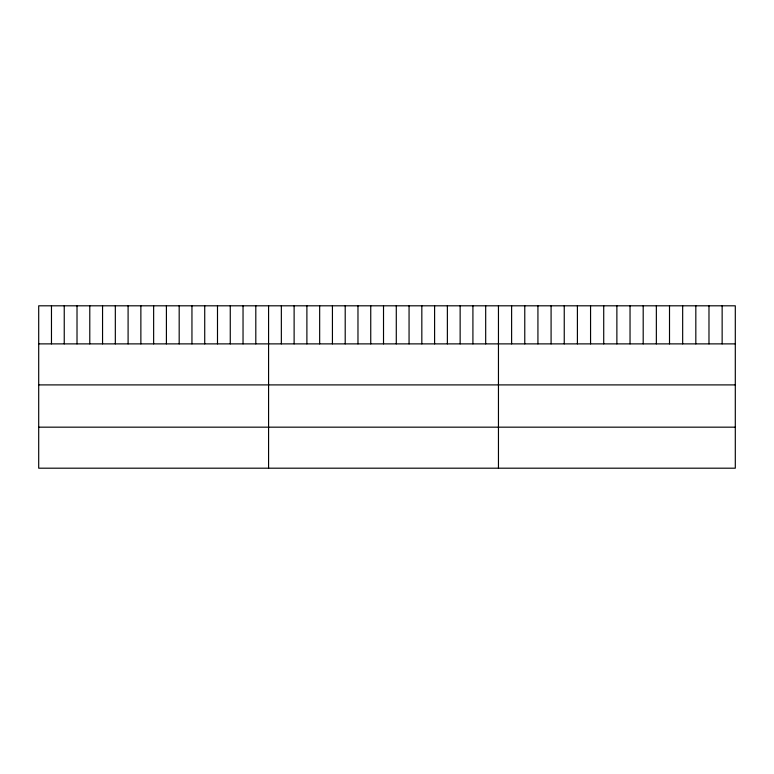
<?xml version="1.0" encoding="UTF-8"?>
<svg xmlns="http://www.w3.org/2000/svg" width="774" height="774" viewBox="0 0 774 774"><rect width="100%" height="100%" fill="white"/><g stroke="black" fill="none" stroke-linecap="round" stroke-linejoin="round"><path stroke-width="1.16" d="M735.3 343.879L735.3 468.193L38.7 468.193L38.7 305.807L735.3 305.807L735.3 343.879L38.7 343.879M38.7 384.901L735.3 384.901M38.7 427.171L735.3 427.171M722.142 305.807L722.142 343.879M708.984 305.807L708.984 343.879M695.826 305.807L695.826 343.879M682.668 305.807L682.668 343.879M669.51 305.807L669.51 343.879M656.352 305.807L656.352 343.879M643.194 305.807L643.194 343.879M630.036 305.807L630.036 343.879M616.878 305.807L616.878 343.879M603.72 305.807L603.72 343.879M590.562 305.807L590.562 343.879M577.404 305.807L577.404 343.879M564.246 305.807L564.246 343.879M551.088 305.807L551.088 343.879M537.93 305.807L537.93 343.879M524.772 305.807L524.772 343.879M511.614 305.807L511.614 343.879M498.456 305.807L498.456 468.193M485.685 305.807L485.685 343.879M472.914 305.807L472.914 343.879M460.143 305.807L460.143 343.879M447.372 305.807L447.372 343.879M434.601 305.807L434.601 343.879M421.83 305.807L421.83 343.879M409.059 305.807L409.059 343.879M396.288 305.807L396.288 343.879M383.517 305.807L383.517 343.879M370.746 305.807L370.746 343.879M357.975 305.807L357.975 343.879M345.204 305.807L345.204 343.879M332.433 305.807L332.433 343.879M319.662 305.807L319.662 343.879M306.891 305.807L306.891 343.879M294.12 305.807L294.12 343.879M281.349 305.807L281.349 343.879M268.578 305.807L268.578 468.193M255.807 305.807L255.807 343.879M243.036 305.807L243.036 343.879M230.265 305.807L230.265 343.879M217.494 305.807L217.494 343.879M204.723 305.807L204.723 343.879M191.952 305.807L191.952 343.879M179.181 305.807L179.181 343.879M166.41 305.807L166.41 343.879M153.639 305.807L153.639 343.879M140.868 305.807L140.868 343.879M128.097 305.807L128.097 343.879M115.326 305.807L115.326 343.879M102.555 305.807L102.555 343.879M89.784 305.807L89.784 343.879M77.013 305.807L77.013 343.879M64.242 305.807L64.242 343.879M51.471 305.807L51.471 343.879"/></g></svg>
